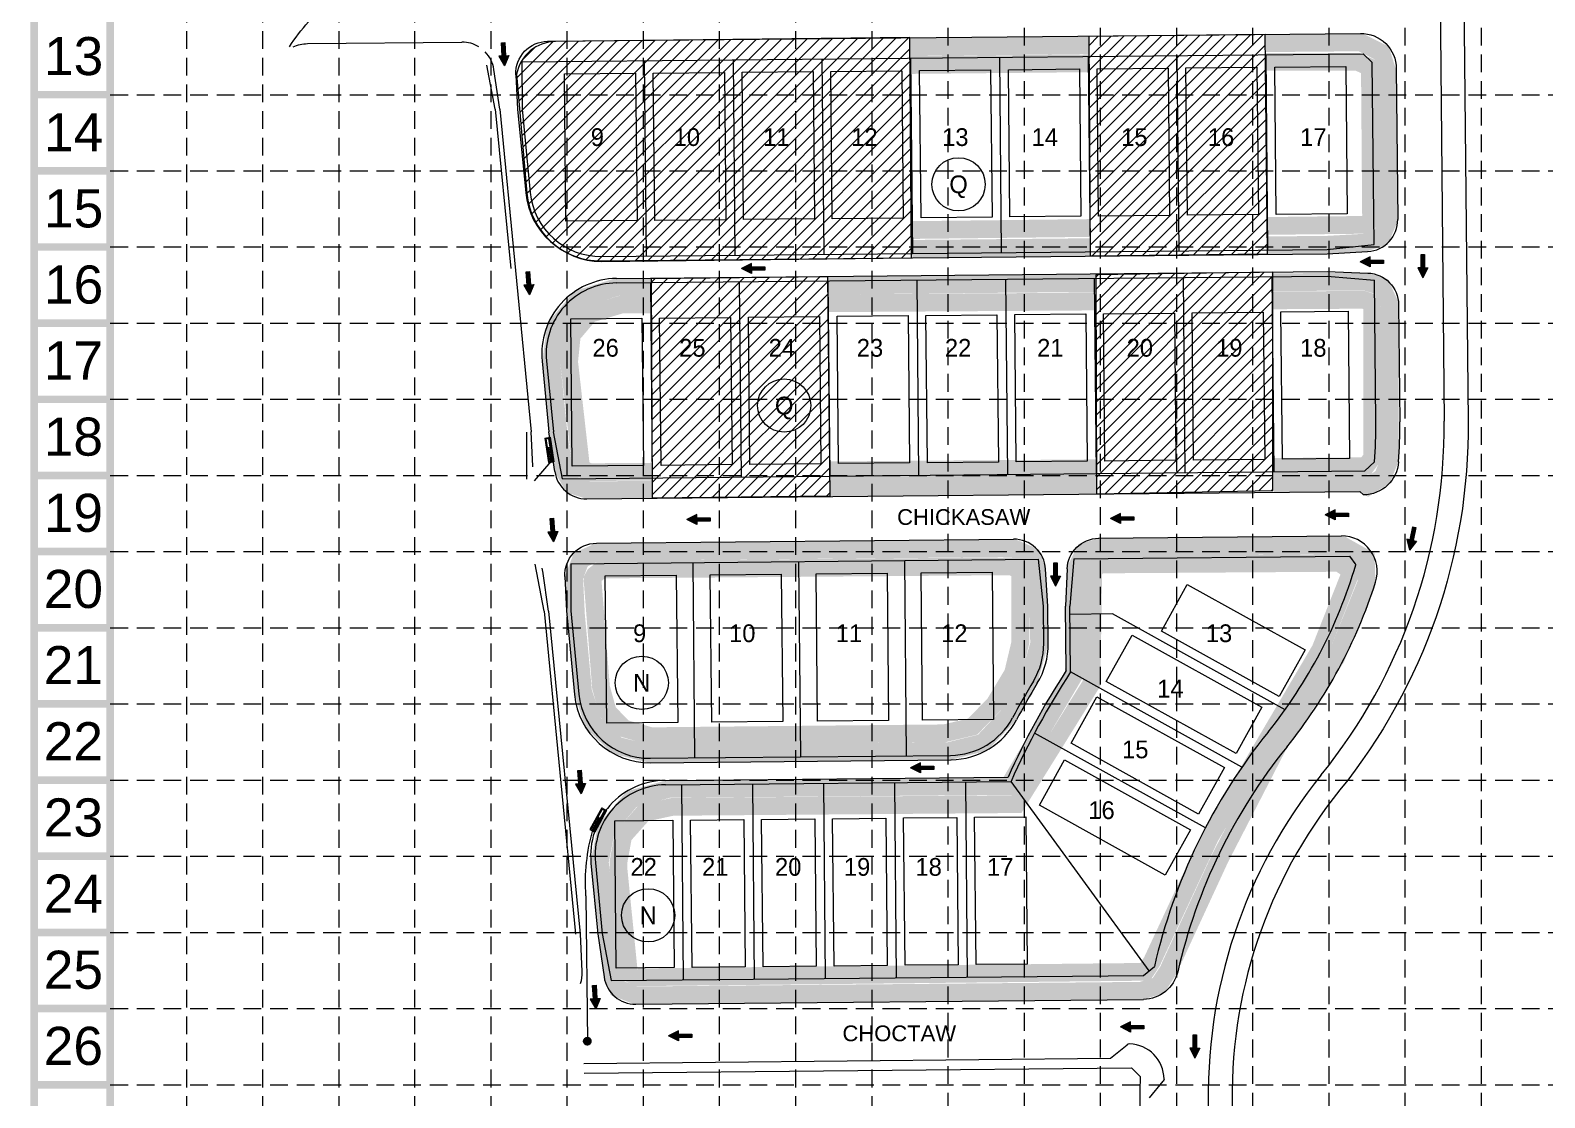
# Model space of a CAD drawing. Header units: feet. Extents: x 357436 to 359157, y 1039453 to 1042203.
# Drawn here: x 357436 to 358289, y 1041035 to 1041637 of the extents above; entities that cross this region are included whole.
import ezdxf
from ezdxf.enums import TextEntityAlignment as Align

# ---------------------------------------------------------------- set-up
doc = ezdxf.new("R2010")
doc.units = ezdxf.units.FT
doc.header["$LTSCALE"] = 50
doc.header["$MEASUREMENT"] = 0
doc.linetypes.add('HIDDEN', pattern=[0.375, 0.25, -0.125])
doc.layers.get('0').update_dxf_attribs({"color": 1})
for name, color, linetype, lineweight in [('11', 1, 'Continuous', 0), ('12', 1, 'Continuous', 0), ('13', 1, 'Continuous', 0), ('3', 1, 'Continuous', 0), ('4', 1, 'Continuous', 0), ('45', 1, 'Continuous', 0), ('SODDED LOT', 2, 'Continuous', 0)]:
    doc.layers.add(name, color=color, linetype=linetype, lineweight=lineweight)
for name, color, linetype in [('arrows', 250, 'Continuous'), ('BASE', 7, 'Continuous'), ('ECB', 84, 'Continuous'), ('grid', 254, 'HIDDEN')]:
    doc.layers.add(name, color=color, linetype=linetype)
doc.styles.add("L200'", font='ARIAL.TTF', dxfattribs={"height": 0.001969})
doc.styles.get("Standard").update_dxf_attribs({"font": 'ARIAL.TTF'})
doc.styles.add('Style-ENGINEERING', font='ENGINEERING.shx')

msp = doc.modelspace()

# ---------------------------------------------------------------- hatches: boundary and pattern name
at = {"layer": '45', "linetype": 'Continuous', "lineweight": 0}
h = msp.add_hatch(color=250, dxfattribs=at)
edge = h.paths.add_edge_path()
edge.add_arc((357750.03, 1041067.18), 2.5, -45, 315)
at = {"layer": 'SODDED LOT', "linetype": 'Continuous', "lineweight": 0}
h = msp.add_hatch(dxfattribs=at)
h.set_pattern_fill('ANSI31', color=2, scale=40, style=0)
edge = h.paths.add_edge_path()
edge.add_line((357931.63, 1041632.63), (357732.15, 1041630.37))
edge.add_arc((357732.4, 1041607.71), 22.66, 90.64716, 169.14186)
edge.add_line((357710.15, 1041611.98), (357715.86, 1041545.02))
edge.add_arc((357758.44, 1041549.17), 42.79, 185.56859, 269.37448)
edge.add_line((357757.98, 1041506.39), (357932.7, 1041508.55))
edge.add_line((357932.7, 1041508.55), (357931.63, 1041632.63))
h = msp.add_hatch(dxfattribs=at)
h.set_pattern_fill('ANSI31', color=2, scale=40, style=0)
h.paths.add_polyline_path([(358131.79, 1041634.3), (358032.45, 1041633.27), (358033.34, 1041509.65), (358133.15, 1041510.78)])
h = msp.add_hatch(dxfattribs=at)
h.set_pattern_fill('ANSI31', color=2, scale=40, style=0)
h.paths.add_polyline_path([(358136.21, 1041495.48), (358136.21, 1041500.35), (358036.51, 1041498.85), (358036.88, 1041375.54), (358136.21, 1041377.41)])
h = msp.add_hatch(dxfattribs=at)
h.set_pattern_fill('ANSI31', color=2, scale=40, style=0)
h.paths.add_polyline_path([(357885.36, 1041497.97), (357886.65, 1041374.16), (357786.72, 1041373.12), (357786.1, 1041496.86)])

# ---------------------------------------------------------------- linework, layer by layer
at = {"lineweight": 0}
for p, q in [((357701.59, 1041629.7), (357703.47, 1041629.83)), ((358191.03, 1041509.03), (358185.38, 1041506.21)), ((358219.63, 1041510.45), (358221.52, 1041510.45)), ((357715.6, 1041500.67), (357717.47, 1041500.8)), ((357716.13, 1041493.16), (357715.6, 1041500.67)), ((357842.53, 1041503.42), (357842.53, 1041505.31)), ((357842.53, 1041503.42), (357850.06, 1041503.42)), ((357716.13, 1041493.16), (357714.25, 1041493.03)), ((357714.25, 1041493.03), (357717.46, 1041487.6)), ((357819.19, 1041362.03), (357819.19, 1041360.15)), ((358214.94, 1041356.97), (358216.78, 1041356.59)), ((358213.42, 1041349.6), (358211.58, 1041349.98)), ((358211.58, 1041349.98), (358213.2, 1041343.88)), ((358012.85, 1041329.16), (358012.86, 1041336.69)), ((358012.86, 1041336.69), (358014.74, 1041336.69)), ((358012.85, 1041329.16), (358010.97, 1041329.16)), ((357744.66, 1041219.69), (357746.54, 1041219.82)), ((357945.23, 1041222.12), (357945.23, 1041220.24)), ((357753.03, 1041098.53), (357754.91, 1041098.66))]:
    msp.add_line(p, q, dxfattribs=at)
at = {"color": 252, "lineweight": 0}
for p, q in [((357702.12, 1041622.19), (357701.59, 1041629.7)), ((357703.47, 1041629.83), (357704, 1041622.32)), ((357702.12, 1041622.19), (357700.24, 1041622.06)), ((357700.24, 1041622.06), (357703.45, 1041616.63)), ((357705.87, 1041622.45), (357703.45, 1041616.63)), ((357704, 1041622.32), (357705.87, 1041622.45))]:
    msp.add_line(p, q, dxfattribs=at)
for points in [[(357703.47, 1041629.83), (357701.59, 1041629.7), (357704, 1041622.32), (357702.12, 1041622.19)], [(357700.24, 1041622.06), (357705.87, 1041622.45), (357703.45, 1041616.63), (357705.87, 1041622.45)]]:
    msp.add_solid(points, dxfattribs=at)
at = {"layer": '11', "color": 250, "linetype": 'Continuous', "lineweight": 0}
for centre in [(357959.12, 1041549.91), (357860.9, 1041425.27), (357780.7, 1041269.07), (357784.27, 1041138.08)]:
    msp.add_circle(centre, 15, dxfattribs=at)
at = {"layer": '12', "color": 250, "linetype": 'Continuous', "lineweight": 0}
for p, q in [((357713.17, 1041618.85), (358187.11, 1041623.46)), ((357713.17, 1041618.85), (357713.24, 1041592.35)), ((357782.13, 1041619.52), (357783.2, 1041509.52)), ((357832.13, 1041620.01), (357833.2, 1041510.01)), ((357882.13, 1041620.49), (357883.2, 1041510.5)), ((357932.12, 1041620.98), (357933.19, 1041510.98)), ((357982.12, 1041621.46), (357983.19, 1041511.47)), ((358032.12, 1041621.95), (358033.19, 1041511.96)), ((358082.12, 1041622.44), (358083.19, 1041512.44)), ((358132.11, 1041622.92), (358133.18, 1041512.93)), ((358187.11, 1041623.46), (358192.16, 1041618.51)), ((358193.16, 1041516.01), (358192.16, 1041618.51)), ((357698.18, 1041592.2), (357693.4, 1041617.1)), ((357698.18, 1041592.2), (357706.92, 1041502.44)), ((357713.24, 1041592.35), (357717.81, 1041545.4)), ((358166.68, 1041513.25), (358193.16, 1041516.01)), ((357758.01, 1041509.28), (358166.68, 1041513.25)), ((357706.58, 1041505.85), (357706.52, 1041505.85)), ((357766.47, 1041494.36), (358166.83, 1041498.25)), ((357785.56, 1041494.55), (357786.63, 1041384.55)), ((357835.56, 1041495.03), (357836.63, 1041385.04)), ((357885.56, 1041495.52), (357886.63, 1041385.52)), ((357935.56, 1041496.01), (357936.63, 1041386.01)), ((357985.55, 1041496.49), (357986.62, 1041386.5)), ((358035.55, 1041496.98), (358036.62, 1041386.98)), ((358085.55, 1041497.46), (358086.62, 1041387.47)), ((358135.55, 1041497.95), (358136.62, 1041387.96)), ((358166.83, 1041498.25), (358193.35, 1041496.01)), ((358194.13, 1041416.06), (358193.35, 1041496.01)), ((357727.04, 1041450.49), (357730.93, 1041410.51)), ((357715.94, 1041383.87), (357715.88, 1041410.36)), ((357736.02, 1041384.06), (357730.93, 1041410.51)), ((357736.02, 1041384.06), (358188.02, 1041388.46)), ((358188.02, 1041388.46), (358193.43, 1041393.49)), ((357740.68, 1041336.1), (358004.13, 1041338.67)), ((357809.4, 1041336.77), (357810.47, 1041226.78)), ((357869, 1041337.35), (357870.07, 1041227.36)), ((357928.59, 1041337.93), (357929.66, 1041227.94)), ((358006.89, 1041312.19), (358004.13, 1041338.67)), ((358024.13, 1041338.86), (358021.89, 1041312.33)), ((358024.13, 1041338.86), (358179.27, 1041340.37)), ((358179.27, 1041340.37), (358182.9, 1041335.61)), ((357725.69, 1041309.45), (357720.61, 1041335.91)), ((357740.68, 1041336.1), (357740.75, 1041309.6)), ((358007.09, 1041291.17), (358006.89, 1041312.19)), ((358022.25, 1041275.19), (358021.89, 1041312.33)), ((357725.69, 1041309.45), (357743.39, 1041127.62)), ((357740.75, 1041309.6), (357745.32, 1041262.66)), ((358045.81, 1041307.86), (358021.93, 1041307.62)), ((358143.01, 1041253.91), (358045.81, 1041307.86)), ((358118.76, 1041221.62), (358022.25, 1041275.19)), ((358098.13, 1041187.33), (358001.92, 1041240.72)), ((357785.52, 1041226.53), (357954.62, 1041228.18)), ((357793.98, 1041211.61), (357988.7, 1041213.51)), ((357803, 1041211.7), (357804.07, 1041101.71)), ((357843, 1041212.09), (357844.06, 1041102.1)), ((357882.99, 1041212.48), (357884.06, 1041102.49)), ((357922.99, 1041212.87), (357924.06, 1041102.88)), ((357962.99, 1041213.26), (357964.06, 1041103.26)), ((358066.5, 1041106.8), (357988.7, 1041213.51)), ((357754.55, 1041167.74), (357758.45, 1041127.77)), ((357743.39, 1041127.62), (357743.39, 1041127.53)), ((357758.45, 1041127.77), (357763.53, 1041101.31)), ((358063.33, 1041104.23), (358069.41, 1041109.16)), ((357763.53, 1041101.31), (358063.33, 1041104.23)), ((357748.17, 1041049.16), (358056.62, 1041052.16)), ((358056.62, 1041052.16), (358061.43, 1041047.21))]:
    msp.add_line(p, q, dxfattribs=at)
for centre, radius, start, end in [((357757.62, 1041549.28), 40, 185.55729, 270.55729), ((357766.86, 1041454.36), 40, 90.55729, 185.55729), ((357920.14, 1041413.3), 274, 355.8543, 0.57809), ((357920.14, 1041413.3), 274, 321.12553, 343.52914), ((357967.09, 1041290.78), 40, 328.84066, 0.55728), ((358387.26, 1041036.73), 436, 146.84341, 156.07976), ((358387.26, 1041036.73), 451, 148.84066, 151.87579), ((357785.13, 1041266.53), 40, 185.55729, 270.55729), ((357954.23, 1041268.18), 40, 270.55729, 331.87579), ((358387.26, 1041036.73), 326, 141.12553, 167.16207), ((357794.37, 1041171.62), 40, 90.55729, 185.55729), ((358387.26, 1041036.73), 326, 178.15635, 181.99384)]:
    msp.add_arc(centre, radius, start, end, dxfattribs=at)
at = {"layer": '13', "color": 250, "linetype": 'Continuous', "lineweight": 0}
for p, q in [((358229.04, 1041785.3), (358232.63, 1041416.44)), ((357592.35, 1041629.17), (357679.4, 1041630.02)), ((357727.63, 1041630.49), (358185.5, 1041634.94)), ((357700.69, 1041592.23), (357697.38, 1041614.65)), ((357709.82, 1041611.65), (357710.73, 1041592.32)), ((358205.69, 1041615.14), (358206.52, 1041530.16)), ((357700.69, 1041592.23), (357718.38, 1041410.39)), ((357710.73, 1041592.32), (357715.32, 1041545.16)), ((357758.03, 1041506.78), (358166.71, 1041510.75)), ((358166.71, 1041510.75), (358189.51, 1041512.01)), ((357766.44, 1041496.86), (358166.8, 1041500.75)), ((358166.8, 1041500.75), (358189.63, 1041499.94)), ((358206.99, 1041482.13), (358207.63, 1041416.19)), ((357724.55, 1041450.25), (357728.42, 1041410.49)), ((357719.29, 1041391.07), (357718.38, 1041410.39)), ((357731.73, 1041388.06), (357728.42, 1041410.49)), ((357749.71, 1041372.69), (358185.19, 1041376.93)), ((358185.19, 1041376.93), (358187.21, 1041374.95)), ((357755.14, 1041347.74), (357990, 1041350.03)), ((358038.04, 1041350.5), (358174.74, 1041351.83)), ((357728.2, 1041309.48), (357724.89, 1041331.91)), ((357737.33, 1041328.9), (357738.24, 1041309.58)), ((358009.39, 1041312.21), (358008.14, 1041333.1)), ((358020.23, 1041333.22), (358019.39, 1041312.31)), ((358009.59, 1041291.19), (358009.39, 1041312.21)), ((358019.74, 1041275.92), (358019.39, 1041312.31)), ((357728.2, 1041309.48), (357745.9, 1041127.64)), ((357738.24, 1041309.58), (357742.83, 1041262.41)), ((357785.55, 1041224.03), (357954.87, 1041225.68)), ((357793.95, 1041214.11), (357987.08, 1041215.99)), ((357752.07, 1041167.5), (357755.94, 1041127.74)), ((357745.9, 1041127.64), (357746.99, 1041106.41)), ((357755.94, 1041127.74), (357759.42, 1041103.4)), ((357777.41, 1041087.95), (358063.29, 1041090.73)), ((358044.76, 1041057.55), (358054.12, 1041065.19)), ((357747.99, 1041054.66), (358044.76, 1041057.55)), ((358066.76, 1041035.32), (358074.42, 1041044.56))]:
    msp.add_line(p, q, dxfattribs=at)
at = {"layer": '13', "color": 250, "linetype": 'Continuous', "lineweight": 0, "extrusion": (0, 0, -1)}
for centre, radius, start, end in [((-357592.54, 1041609.18), 20, 65.82798, 89.44272), ((-357727.8, 1041612.49), 18, 357.30672, 89.44272), ((-358185.7, 1041614.95), 20, 89.44272, 179.44297), ((-358188.99, 1041481.95), 18, 92.0454, 179.44297), ((-358187.01, 1041394.95), 20, 183.93316, 269.44272), ((-357755.31, 1041329.75), 18, 357.30564, 89.44272), ((-358038.22, 1041332.5), 18, 2.30633, 89.44272), ((-357729.02, 1041105.48), 18, 177.04493, 199.72332), ((-358063.1, 1041110.73), 20, 192.85953, 269.44278), ((-358072.88, 1041045.84), 2, 179.38894, 219.64751)]:
    msp.add_arc(centre, radius, start, end, dxfattribs=at)
at = {"layer": '13', "color": 250, "linetype": 'Continuous', "lineweight": 0}
for centre, radius, start, end in [((357679.58, 1041612.02), 18, 58.81971, 90.55728), ((357679.58, 1041612.02), 18, 8.39597, 44.01739), ((357757.62, 1041549.28), 42.5, 185.55703, 270.55706), ((358188.52, 1041529.98), 18, 273.15953, 0.55703), ((357766.85, 1041454.36), 42.5, 90.55706, 185.55703), ((357920.14, 1041413.3), 312.5, 321.12553, 0.57717), ((357920.14, 1041413.3), 287.5, 356.06684, 0.57717), ((357701.31, 1041390.22), 18, 1.8688, 2.69264), ((357749.54, 1041390.69), 18, 188.39659, 270.55728), ((357990.17, 1041332.03), 18, 3.41762, 90.55728), ((358174.94, 1041331.83), 20, 342.26849, 90.55728), ((357707.09, 1041329.28), 18, 8.39681, 14.34475), ((357920.14, 1041413.3), 287.5, 321.12553, 342.26849), ((357967.09, 1041290.78), 42.5, 328.84066, 0.55566), ((358387.26, 1041036.73), 438.5, 146.94246, 155.86924), ((358387.26, 1041036.73), 448.5, 148.84066, 151.87579), ((357785.13, 1041266.53), 42.5, 185.558, 270.55805), ((357954.23, 1041268.18), 42.5, 270.83449, 331.87579), ((358387.26, 1041036.73), 312.5, 141.12553, 167.14047), ((358387.26, 1041036.73), 287.5, 141.12553, 181.99398), ((357794.37, 1041171.62), 42.5, 90.55805, 185.558), ((357777.24, 1041105.95), 18, 188.14041, 270.55722), ((358055.39, 1041063.64), 2, 88.37547, 129.21703), ((358054.88, 1041045.64), 20, 0.61106, 88.37547)]:
    msp.add_arc(centre, radius, start, end, dxfattribs=at)
at = {"layer": '3', "color": 250, "linetype": 'Continuous', "lineweight": 0}
for p, q in [((357737.2, 1041612.08), (357777.2, 1041612.47)), ((357738.01, 1041529.09), (357737.2, 1041612.08)), ((357777.2, 1041612.47), (357778.01, 1041529.48)), ((357787.2, 1041612.57), (357827.2, 1041612.96)), ((357788.01, 1041529.57), (357787.2, 1041612.57)), ((357827.2, 1041612.96), (357828, 1041529.96)), ((357837.2, 1041613.05), (357877.2, 1041613.44)), ((357838, 1041530.06), (357837.2, 1041613.05)), ((357877.2, 1041613.44), (357878, 1041530.45)), ((357887.2, 1041613.54), (357927.19, 1041613.93)), ((357888, 1041530.54), (357887.2, 1041613.54)), ((357927.19, 1041613.93), (357928, 1041530.93)), ((357937.19, 1041614.03), (357977.19, 1041614.41)), ((357938, 1041531.03), (357937.19, 1041614.03)), ((357977.19, 1041614.41), (357978, 1041531.42)), ((357987.19, 1041614.51), (358027.19, 1041614.9)), ((357988, 1041531.52), (357987.19, 1041614.51)), ((358027.19, 1041614.9), (358028, 1041531.91)), ((358037.19, 1041615), (358077.19, 1041615.39)), ((358038, 1041532), (358037.19, 1041615)), ((358077.19, 1041615.39), (358077.99, 1041532.39)), ((358087.19, 1041615.48), (358127.18, 1041615.87)), ((358087.99, 1041532.49), (358087.19, 1041615.48)), ((358127.18, 1041615.87), (358127.99, 1041532.88)), ((358137.18, 1041615.97), (358177.18, 1041616.36)), ((358137.99, 1041532.97), (358137.18, 1041615.97)), ((358177.18, 1041616.36), (358177.99, 1041533.36)), ((358127.99, 1041532.88), (358087.99, 1041532.49)), ((358177.99, 1041533.36), (358137.99, 1041532.97)), ((357778.01, 1041529.48), (357738.01, 1041529.09)), ((357828, 1041529.96), (357788.01, 1041529.57)), ((357878, 1041530.45), (357838, 1041530.06)), ((357928, 1041530.93), (357888, 1041530.54)), ((357978, 1041531.42), (357938, 1041531.03)), ((358028, 1041531.91), (357988, 1041531.52)), ((358077.99, 1041532.39), (358038, 1041532)), ((357740.76, 1041474.11), (357780.76, 1041474.5)), ((357741.57, 1041391.11), (357740.76, 1041474.11)), ((357780.76, 1041474.5), (357781.57, 1041391.5)), ((357790.76, 1041474.6), (357830.76, 1041474.98)), ((357791.57, 1041391.6), (357790.76, 1041474.6)), ((357830.76, 1041474.98), (357831.56, 1041391.99)), ((357840.76, 1041475.08), (357880.75, 1041475.47)), ((357841.56, 1041392.09), (357840.76, 1041475.08)), ((357880.75, 1041475.47), (357881.56, 1041392.47)), ((357890.75, 1041475.57), (357930.75, 1041475.96)), ((357891.56, 1041392.57), (357890.75, 1041475.57)), ((357930.75, 1041475.96), (357931.56, 1041392.96)), ((357940.75, 1041476.05), (357980.75, 1041476.44)), ((357941.56, 1041393.06), (357940.75, 1041476.05)), ((357980.75, 1041476.44), (357981.56, 1041393.45)), ((357990.75, 1041476.54), (358030.75, 1041476.93)), ((357991.56, 1041393.54), (357990.75, 1041476.54)), ((358030.75, 1041476.93), (358031.55, 1041393.93)), ((358040.75, 1041477.03), (358080.74, 1041477.42)), ((358041.55, 1041394.03), (358040.75, 1041477.03)), ((358080.74, 1041477.42), (358081.55, 1041394.42)), ((358090.74, 1041477.51), (358130.74, 1041477.9)), ((358091.55, 1041394.52), (358090.74, 1041477.51)), ((358130.74, 1041477.9), (358131.55, 1041394.91)), ((358140.74, 1041478), (358178.52, 1041478.37)), ((358141.55, 1041395), (358140.74, 1041478)), ((358178.52, 1041478.37), (358179.33, 1041395.37)), ((357781.57, 1041391.5), (357741.57, 1041391.11)), ((357831.56, 1041391.99), (357791.57, 1041391.6)), ((357881.56, 1041392.47), (357841.56, 1041392.09)), ((357931.56, 1041392.96), (357891.56, 1041392.57)), ((357981.56, 1041393.45), (357941.56, 1041393.06)), ((358031.55, 1041393.93), (357991.56, 1041393.54)), ((358081.55, 1041394.42), (358041.55, 1041394.03)), ((358131.55, 1041394.91), (358091.55, 1041394.52)), ((358179.33, 1041395.37), (358141.55, 1041395)), ((357760.14, 1041329.29), (357800.13, 1041329.68)), ((357760.94, 1041246.3), (357760.14, 1041329.29)), ((357800.13, 1041329.68), (357800.94, 1041246.68)), ((357819.27, 1041329.87), (357859.27, 1041330.25)), ((357820.08, 1041246.87), (357819.27, 1041329.87)), ((357859.27, 1041330.25), (357860.08, 1041247.26)), ((357878.87, 1041330.45), (357918.87, 1041330.83)), ((357879.67, 1041247.45), (357878.87, 1041330.45)), ((357918.87, 1041330.83), (357919.67, 1041247.84)), ((357938, 1041331.02), (357978, 1041331.41)), ((357938.81, 1041248.02), (357938, 1041331.02)), ((357978, 1041331.41), (357978.81, 1041248.41)), ((358073.43, 1041298.25), (358087.98, 1041324.48)), ((358087.98, 1041324.48), (358154.31, 1041287.67)), ((358042.3, 1041269.78), (358056.86, 1041296.01)), ((358056.86, 1041296.01), (358130.04, 1041255.39)), ((358139.75, 1041261.44), (358073.43, 1041298.25)), ((358154.31, 1041287.67), (358139.75, 1041261.44)), ((358115.49, 1041229.16), (358042.3, 1041269.78)), ((358022.49, 1041235.02), (358037.05, 1041261.25)), ((358037.05, 1041261.25), (358108.91, 1041221.37)), ((358130.04, 1041255.39), (358115.49, 1041229.16)), ((357800.94, 1041246.68), (357760.94, 1041246.3)), ((357860.08, 1041247.26), (357820.08, 1041246.87)), ((357919.67, 1041247.84), (357879.67, 1041247.45)), ((357978.81, 1041248.41), (357938.81, 1041248.02)), ((358094.35, 1041195.14), (358022.49, 1041235.02)), ((358004.68, 1041200.09), (358018.84, 1041225.61)), ((358018.84, 1041225.61), (358089.73, 1041186.27)), ((358108.91, 1041221.37), (358094.35, 1041195.14)), ((358075.56, 1041160.75), (358004.68, 1041200.09)), ((357765.45, 1041191.33), (357798.19, 1041191.65)), ((357798.19, 1041191.65), (357799, 1041108.66)), ((357808.19, 1041191.75), (357838.19, 1041192.04)), ((357809, 1041108.76), (357808.19, 1041191.75)), ((357838.19, 1041192.04), (357839, 1041109.05)), ((357848.19, 1041192.14), (357878.19, 1041192.43)), ((357849, 1041109.15), (357848.19, 1041192.14)), ((357878.19, 1041192.43), (357879, 1041109.44)), ((357888.19, 1041192.53), (357918.19, 1041192.82)), ((357889, 1041109.53), (357888.19, 1041192.53)), ((357918.19, 1041192.82), (357918.99, 1041109.83)), ((357928.19, 1041192.92), (357958.19, 1041193.21)), ((357928.99, 1041109.92), (357928.19, 1041192.92)), ((357958.19, 1041193.21), (357958.99, 1041110.22)), ((357968.19, 1041193.31), (357997.04, 1041193.59)), ((357968.99, 1041110.31), (357968.19, 1041193.31)), ((357997.04, 1041193.59), (357997.85, 1041110.59)), ((357766.26, 1041108.34), (357765.45, 1041191.33)), ((358089.73, 1041186.27), (358075.56, 1041160.75)), ((357799, 1041108.66), (357766.26, 1041108.34)), ((357839, 1041109.05), (357809, 1041108.76)), ((357879, 1041109.44), (357849, 1041109.15)), ((357918.99, 1041109.83), (357889, 1041109.53)), ((357958.99, 1041110.22), (357928.99, 1041109.92)), ((357997.85, 1041110.59), (357968.99, 1041110.31))]:
    msp.add_line(p, q, dxfattribs=at)
at = {"layer": '4', "color": 250, "linetype": 'Continuous', "lineweight": 0}
msp.add_line((358242.48, 1041786.94), (358246.13, 1041416.47), dxfattribs=at)
at = {"layer": '4', "color": 250, "linetype": 'Continuous', "lineweight": 0, "extrusion": (0, 0, -1)}
msp.add_arc((-357920.14, 1041413.3), 326, 179.44271, 218.87447, dxfattribs=at)
at = {"layer": '4', "color": 250, "linetype": 'Continuous', "lineweight": 0}
msp.add_arc((358387.26, 1041036.73), 274, 141.12553, 181.99384, dxfattribs=at)
at = {"layer": '45', "color": 250, "linetype": 'Continuous', "lineweight": 0}
for p, q in [((357726.08, 1041406.95), (357729.04, 1041407.39)), ((357726.08, 1041406.95), (357728.1, 1041393.23)), ((357726.64, 1041406.53), (357728.62, 1041406.82)), ((357726.64, 1041406.53), (357727.37, 1041401.58)), ((357728.13, 1041406.75), (357728.86, 1041401.8)), ((357728.62, 1041406.82), (357729.35, 1041401.88)), ((357729.04, 1041407.39), (357731.07, 1041393.66)), ((357727.37, 1041401.58), (357729.35, 1041401.88)), ((357727.37, 1041401.58), (357728.52, 1041393.79)), ((357727.56, 1041400.3), (357729.05, 1041400.52)), ((357727.75, 1041399.02), (357729.24, 1041399.24)), ((357727.94, 1041397.73), (357729.43, 1041397.95)), ((357728.12, 1041401.69), (357729.27, 1041393.9)), ((357728.13, 1041396.45), (357729.62, 1041396.67)), ((357728.86, 1041401.8), (357730.01, 1041394.01)), ((357729.35, 1041401.88), (357730.5, 1041394.08)), ((357729.39, 1041393.8), (357720.03, 1041382.85)), ((357728.1, 1041393.23), (357731.07, 1041393.66)), ((357728.32, 1041395.17), (357729.8, 1041395.39)), ((357728.52, 1041393.79), (357730.5, 1041394.08)), ((357758.13, 1041198.55), (357751.52, 1041186.35)), ((357755.95, 1041193.47), (357752.2, 1041186.55)), ((357756.61, 1041193.12), (357752.86, 1041186.19)), ((357757.27, 1041192.76), (357753.52, 1041185.83)), ((357757.71, 1041192.52), (357753.96, 1041185.6)), ((357760.77, 1041197.12), (357754.16, 1041184.92)), ((357755.33, 1041192.33), (357756.65, 1041191.62)), ((357758.33, 1041197.87), (357755.95, 1041193.47)), ((357755.95, 1041193.47), (357757.71, 1041192.52)), ((357759.65, 1041197.15), (357757.27, 1041192.76)), ((357760.09, 1041196.92), (357757.71, 1041192.52)), ((357758.13, 1041198.55), (357760.77, 1041197.12)), ((357758.33, 1041197.87), (357760.09, 1041196.92)), ((357751.52, 1041186.35), (357754.16, 1041184.92)), ((357752.2, 1041186.55), (357753.96, 1041185.6)), ((357752.86, 1041187.77), (357754.18, 1041187.06)), ((357753.48, 1041188.91), (357754.8, 1041188.2)), ((357754.1, 1041190.05), (357755.42, 1041189.34)), ((357754.71, 1041191.19), (357756.03, 1041190.48)), ((357749.23, 1041149.15), (357750.03, 1041067.18)), ((357747.57, 1041067.16), (357750.03, 1041067.18))]:
    msp.add_line(p, q, dxfattribs=at)
at = {"layer": '45', "color": 250, "linetype": 'Continuous', "lineweight": 0, "extrusion": (0, 0, -1)}
for centre, radius, start, end in [((-357706.89, 1041543.98), 150, 33.7989, 47.34773), ((-357858.99, 1041156.38), 110, 356.23292, 15.66217)]:
    msp.add_arc(centre, radius, start, end, dxfattribs=at)
at = {"layer": 'arrows', "color": 252, "lineweight": 0}
for p, q in [((358191.03, 1041507.14), (358191.03, 1041509.03)), ((358191.03, 1041507.14), (358198.56, 1041507.14)), ((358198.56, 1041507.14), (358198.55, 1041505.26)), ((358219.63, 1041502.93), (358219.63, 1041510.45)), ((358221.52, 1041510.45), (358221.51, 1041502.92)), ((357717.47, 1041500.8), (357718, 1041493.29)), ((357842.53, 1041505.31), (357836.89, 1041502.49)), ((357842.53, 1041499.66), (357836.89, 1041502.49)), ((357850.06, 1041501.53), (357842.53, 1041501.54)), ((357842.53, 1041501.54), (357842.53, 1041499.66)), ((357850.06, 1041503.42), (357850.06, 1041501.53)), ((358191.03, 1041503.38), (358185.38, 1041506.21)), ((358198.55, 1041505.26), (358191.03, 1041505.26)), ((358191.03, 1041505.26), (358191.03, 1041503.38)), ((358219.63, 1041502.93), (358217.74, 1041502.93)), ((358217.74, 1041502.93), (358220.56, 1041497.28)), ((358223.39, 1041502.92), (358220.56, 1041497.28)), ((358221.51, 1041502.92), (358223.39, 1041502.92)), ((357719.88, 1041493.43), (357717.46, 1041487.6)), ((357718, 1041493.29), (357719.88, 1041493.43)), ((357811.66, 1041363.92), (357806.02, 1041361.1)), ((357811.66, 1041362.04), (357811.66, 1041363.92)), ((358050.31, 1041364.47), (358044.66, 1041361.65)), ((358050.3, 1041362.59), (358050.31, 1041364.47)), ((358050.3, 1041362.59), (358057.83, 1041362.58)), ((358057.83, 1041362.58), (358057.83, 1041360.7)), ((358171.33, 1041366.45), (358165.68, 1041363.63)), ((358171.32, 1041360.81), (358165.68, 1041363.63)), ((358178.85, 1041362.68), (358171.32, 1041362.69)), ((358171.32, 1041362.69), (358171.32, 1041360.81)), ((358171.33, 1041364.57), (358171.33, 1041366.45)), ((358171.33, 1041364.57), (358178.85, 1041364.56)), ((358178.85, 1041364.56), (358178.85, 1041362.68)), ((357729.58, 1041354.14), (357727.71, 1041354)), ((357727.71, 1041354), (357730.92, 1041348.57)), ((357729.06, 1041361.64), (357730.93, 1041361.78)), ((357729.58, 1041354.14), (357729.06, 1041361.64)), ((357733.34, 1041354.4), (357730.92, 1041348.57)), ((357730.93, 1041361.78), (357731.46, 1041354.27)), ((357731.46, 1041354.27), (357733.34, 1041354.4)), ((357811.66, 1041358.28), (357806.02, 1041361.1)), ((357811.66, 1041362.04), (357819.19, 1041362.03)), ((357819.19, 1041360.15), (357811.66, 1041360.16)), ((357811.66, 1041360.16), (357811.66, 1041358.28)), ((358050.3, 1041358.83), (358044.66, 1041361.65)), ((358057.83, 1041360.7), (358050.3, 1041360.71)), ((358050.3, 1041360.71), (358050.3, 1041358.83)), ((358213.42, 1041349.6), (358214.94, 1041356.97)), ((358216.78, 1041356.59), (358215.26, 1041349.22)), ((358217.11, 1041348.84), (358213.2, 1041343.88)), ((358215.26, 1041349.22), (358217.11, 1041348.84)), ((358014.74, 1041336.69), (358014.73, 1041329.16)), ((358010.97, 1041329.16), (358013.79, 1041323.52)), ((358016.62, 1041329.16), (358013.79, 1041323.52)), ((358014.73, 1041329.16), (358016.62, 1041329.16)), ((357745.19, 1041212.18), (357744.66, 1041219.69)), ((357746.54, 1041219.82), (357747.06, 1041212.31)), ((357937.7, 1041224.01), (357932.06, 1041221.2)), ((357937.7, 1041218.37), (357932.06, 1041221.2)), ((357937.7, 1041222.13), (357937.7, 1041224.01)), ((357937.7, 1041222.13), (357945.23, 1041222.12)), ((357945.23, 1041220.24), (357937.7, 1041220.25)), ((357937.7, 1041220.25), (357937.7, 1041218.37)), ((357745.19, 1041212.18), (357743.31, 1041212.05)), ((357743.31, 1041212.05), (357746.52, 1041206.61)), ((357748.94, 1041212.44), (357746.52, 1041206.61)), ((357747.06, 1041212.31), (357748.94, 1041212.44)), ((357753.56, 1041091.02), (357753.03, 1041098.53)), ((357754.91, 1041098.66), (357755.43, 1041091.15)), ((357753.56, 1041091.02), (357751.68, 1041090.89)), ((357751.68, 1041090.89), (357754.89, 1041085.46)), ((357757.31, 1041091.29), (357754.89, 1041085.46)), ((357755.43, 1041091.15), (357757.31, 1041091.29)), ((357801.41, 1041073.07), (357795.76, 1041070.25)), ((357801.41, 1041071.18), (357801.41, 1041073.07)), ((358055.94, 1041077.99), (358050.29, 1041075.17)), ((358055.93, 1041072.34), (358050.29, 1041075.17)), ((358055.93, 1041076.11), (358055.94, 1041077.99)), ((358055.93, 1041076.11), (358063.46, 1041076.1)), ((358063.46, 1041074.22), (358055.93, 1041074.22)), ((358055.93, 1041074.22), (358055.93, 1041072.34)), ((358063.46, 1041076.1), (358063.46, 1041074.22)), ((357801.4, 1041067.42), (357795.76, 1041070.25)), ((357808.93, 1041069.3), (357801.4, 1041069.3)), ((357801.4, 1041069.3), (357801.4, 1041067.42)), ((357801.41, 1041071.18), (357808.93, 1041071.18)), ((357808.93, 1041071.18), (357808.93, 1041069.3)), ((358091.23, 1041063.21), (358091.24, 1041070.74)), ((358091.24, 1041070.74), (358093.12, 1041070.74)), ((358093.12, 1041070.74), (358093.11, 1041063.21)), ((358091.23, 1041063.21), (358089.35, 1041063.21)), ((358089.35, 1041063.21), (358092.17, 1041057.57)), ((358094.99, 1041063.21), (358092.17, 1041057.57)), ((358093.11, 1041063.21), (358094.99, 1041063.21))]:
    msp.add_line(p, q, dxfattribs=at)
for points in [[(358191.03, 1041509.03), (358191.03, 1041503.38), (358185.38, 1041506.21), (358191.03, 1041503.38)], [(358198.55, 1041505.26), (358198.56, 1041507.14), (358191.03, 1041505.26), (358191.03, 1041507.14)], [(358221.52, 1041510.45), (358219.63, 1041510.45), (358221.51, 1041502.92), (358219.63, 1041502.93)], [(357717.47, 1041500.8), (357715.6, 1041500.67), (357718, 1041493.29), (357716.13, 1041493.16)], [(357842.53, 1041505.31), (357842.53, 1041499.66), (357836.89, 1041502.49), (357842.53, 1041499.66)], [(357850.06, 1041501.53), (357850.06, 1041503.42), (357842.53, 1041501.54), (357842.53, 1041503.42)], [(358217.74, 1041502.93), (358223.39, 1041502.92), (358220.56, 1041497.28), (358223.39, 1041502.92)], [(357714.25, 1041493.03), (357719.88, 1041493.43), (357717.46, 1041487.6), (357719.88, 1041493.43)], [(357811.66, 1041363.92), (357811.66, 1041358.28), (357806.02, 1041361.1), (357811.66, 1041358.28)], [(358050.31, 1041364.47), (358050.3, 1041358.83), (358044.66, 1041361.65), (358050.3, 1041358.83)], [(358057.83, 1041360.7), (358057.83, 1041362.58), (358050.3, 1041360.71), (358050.3, 1041362.59)], [(358171.33, 1041366.45), (358171.32, 1041360.81), (358165.68, 1041363.63), (358171.32, 1041360.81)], [(358178.85, 1041362.68), (358178.85, 1041364.56), (358171.32, 1041362.69), (358171.33, 1041364.57)], [(357727.71, 1041354), (357733.34, 1041354.4), (357730.92, 1041348.57), (357733.34, 1041354.4)], [(357730.93, 1041361.78), (357729.06, 1041361.64), (357731.46, 1041354.27), (357729.58, 1041354.14)], [(357819.19, 1041360.15), (357819.19, 1041362.03), (357811.66, 1041360.16), (357811.66, 1041362.04)], [(358216.78, 1041356.59), (358214.94, 1041356.97), (358215.26, 1041349.22), (358213.42, 1041349.6)], [(358211.58, 1041349.98), (358217.11, 1041348.84), (358213.2, 1041343.88), (358217.11, 1041348.84)], [(358014.74, 1041336.69), (358012.86, 1041336.69), (358014.73, 1041329.16), (358012.85, 1041329.16)], [(358010.97, 1041329.16), (358016.62, 1041329.16), (358013.79, 1041323.52), (358016.62, 1041329.16)], [(357746.54, 1041219.82), (357744.66, 1041219.69), (357747.06, 1041212.31), (357745.19, 1041212.18)], [(357937.7, 1041224.01), (357937.7, 1041218.37), (357932.06, 1041221.2), (357937.7, 1041218.37)], [(357945.23, 1041220.24), (357945.23, 1041222.12), (357937.7, 1041220.25), (357937.7, 1041222.13)], [(357743.31, 1041212.05), (357748.94, 1041212.44), (357746.52, 1041206.61), (357748.94, 1041212.44)], [(357754.91, 1041098.66), (357753.03, 1041098.53), (357755.43, 1041091.15), (357753.56, 1041091.02)], [(357751.68, 1041090.89), (357757.31, 1041091.29), (357754.89, 1041085.46), (357757.31, 1041091.29)], [(357801.41, 1041073.07), (357801.4, 1041067.42), (357795.76, 1041070.25), (357801.4, 1041067.42)], [(358055.94, 1041077.99), (358055.93, 1041072.34), (358050.29, 1041075.17), (358055.93, 1041072.34)], [(358063.46, 1041074.22), (358063.46, 1041076.1), (358055.93, 1041074.22), (358055.93, 1041076.11)], [(357808.93, 1041069.3), (357808.93, 1041071.18), (357801.4, 1041069.3), (357801.41, 1041071.18)], [(358093.12, 1041070.74), (358091.24, 1041070.74), (358093.11, 1041063.21), (358091.23, 1041063.21)], [(358089.35, 1041063.21), (358094.99, 1041063.21), (358092.17, 1041057.57), (358094.99, 1041063.21)]]:
    msp.add_solid(points, dxfattribs=at)
at = {"layer": 'BASE', "lineweight": 0, "const_width": 4.29}
for points in [[(359154.61, 1039455.17), (359154.61, 1042201.09), (357438.41, 1042201.09), (357438.41, 1039455.17)], [(359111.71, 1039498.07), (359111.71, 1042158.19), (357481.31, 1042158.19), (357481.31, 1039498.07)]]:
    msp.add_lwpolyline(points, close=True, dxfattribs=at)
for points in [[(357481.31, 1041600.42), (357438.41, 1041600.42)], [(357481.31, 1041557.52), (357438.41, 1041557.52)], [(357481.31, 1041514.61), (357438.41, 1041514.61)], [(357481.31, 1041471.71), (357438.41, 1041471.71)], [(357481.31, 1041428.8), (357438.41, 1041428.8)], [(357481.31, 1041385.9), (357438.41, 1041385.9)], [(357481.31, 1041342.99), (357438.41, 1041342.99)], [(357481.31, 1041300.09), (357438.41, 1041300.09)], [(357481.31, 1041257.18), (357438.41, 1041257.18)], [(357481.31, 1041214.28), (357438.41, 1041214.28)], [(357481.31, 1041171.37), (357438.41, 1041171.37)], [(357481.31, 1041128.47), (357438.41, 1041128.47)], [(357481.31, 1041085.56), (357438.41, 1041085.56)], [(357481.31, 1041042.65), (357438.41, 1041042.65)]]:
    msp.add_lwpolyline(points, dxfattribs=at)
at = {"layer": 'ECB', "color": 84, "linetype": 'Continuous', "lineweight": 0, "const_width": 10}
for points in [[(357931.85, 1041627.22), (357972.12, 1041627.59), (358032.36, 1041628.31)], [(358131.98, 1041629.42), (358185.58, 1041629.88), (358197.33, 1041624.05), (358200.42, 1041614.14), (358201.54, 1041530.17), (358197.15, 1041520.11), (358188, 1041517.06), (358167.02, 1041515.89), (358133.15, 1041515.54)], [(358033.34, 1041514.52), (358032.82, 1041514.51), (357933.12, 1041513.58)], [(358036.1, 1041494.17), (357995.95, 1041493.93), (357885.46, 1041492.86)], [(358136.62, 1041381.39), (358185.34, 1041381.85), (358189.59, 1041379.63), (358197.99, 1041384.94), (358202.05, 1041395.08), (358202.05, 1041482.17), (358197.36, 1041492.36), (358188.28, 1041495.08), (358135.6, 1041494.76)], [(357785.8, 1041492.11), (357767.09, 1041492.11), (357745.71, 1041485.47), (357732.16, 1041469.32), (357729.72, 1041449.56), (357733.83, 1041409.54), (357736.77, 1041388.94), (357741.71, 1041380.45), (357746.42, 1041379.01), (357751, 1041377.52), (357786.75, 1041377.88)], [(357886.71, 1041378.91), (358010.65, 1041380.18), (358036.62, 1041380.43)], [(357759.47, 1041185.4), (357774.97, 1041203.57), (357795.71, 1041209.28), (357987.32, 1041210.93), (358024.11, 1041273.3), (358025.06, 1041332.99), (358030.23, 1041343.03), (358039.55, 1041345.66), (358174.92, 1041346.74), (358188.51, 1041339.12), (358188.92, 1041325.52), (358171.71, 1041283.01), (358138.85, 1041233.16), (358106.48, 1041170.37), (358078.97, 1041110.84), (358077.35, 1041107.11), (358071.64, 1041098.44), (358061.92, 1041095.57), (357777.35, 1041092.98), (357767.19, 1041096.97), (357764.21, 1041105.23), (357757.04, 1041168.03), (357760.78, 1041187.43)]]:
    msp.add_lwpolyline(points, dxfattribs=at)
at = {"layer": 'ECB', "color": 200, "linetype": 'Continuous', "lineweight": 0, "const_width": 10}
for points in [[(357931.9, 1041617.14), (358032.4, 1041618.09)], [(358132.09, 1041618.92), (358183.88, 1041618.92), (358190.85, 1041615.81), (358190.85, 1041610.7), (358191.48, 1041530.81), (358188.96, 1041527.07), (358185.42, 1041527.07), (358133.09, 1041526.47)], [(358033.12, 1041525.31), (357933, 1041524.16)], [(357786.55, 1041388.02), (357751.58, 1041387.76), (357747.13, 1041389.4), (357746.22, 1041392.95), (357739.76, 1041449.95), (357741.33, 1041465.32), (357742.86, 1041466.85), (357751.37, 1041476.89), (357769.17, 1041482.17), (357785.76, 1041482.27)], [(357885.72, 1041482.92), (358035.8, 1041483.88)], [(358135.56, 1041484.53), (358187.23, 1041484.86), (358191.34, 1041483.45), (358192.11, 1041479.8), (358192.11, 1041395.99), (358188.64, 1041391.22), (358187.29, 1041391.09), (358136.56, 1041390.7)], [(358036.61, 1041389.94), (357886.71, 1041388.79)]]:
    msp.add_lwpolyline(points, dxfattribs=at)
at = {"layer": 'ECB', "color": 84, "linetype": 'Continuous', "lineweight": 0, "const_width": 10}
msp.add_lwpolyline([(357755.94, 1041342.77), (357761.81, 1041342.91), (357915.24, 1041344.23), (357990.09, 1041344.95), (358000.5, 1041340.41), (358003.31, 1041331.61), (358004.53, 1041291.03), (357998.64, 1041270.29), (357987.2, 1041250.71), (357972.72, 1041235.32), (357953.69, 1041230.63), (357843.26, 1041229.6), (357785.49, 1041229.05), (357766.71, 1041233.68), (357753.3, 1041246.55), (357747.65, 1041264.11), (357743.63, 1041307.23), (357742.59, 1041328.63), (357746.33, 1041338.47)], close=True, dxfattribs=at)
at = {"layer": 'ECB', "color": 200, "linetype": 'Continuous', "lineweight": 0, "const_width": 10}
for points in [[(357754.16, 1041329.76), (357758.17, 1041332.91), (357988.67, 1041334.71), (357993.93, 1041332.39), (357993.93, 1041329.35), (357993.93, 1041291.81), (357989.8, 1041274.43), (357979.41, 1041257.11), (357967, 1041244.38), (357951.16, 1041240.63), (357785.79, 1041239), (357770.71, 1041243.38), (357761.55, 1041252.68), (357757.71, 1041266.59), (357752.94, 1041327.43)], [(357767.54, 1041167.99), (357770.2, 1041182.74), (357781.73, 1041195.68), (357797.91, 1041199.19), (357991.74, 1041200.72), (358033.99, 1041268.66), (358035.03, 1041331.8), (358037.83, 1041335.77), (358040.89, 1041335.77), (358173.52, 1041336.65), (358180.36, 1041332.01), (358178.89, 1041328.29), (358162.96, 1041287.95), (358100.74, 1041182.22), (358068.02, 1041111.96), (358064.25, 1041106.22), (358060.88, 1041106.22), (357778.06, 1041103.18), (357773.31, 1041105.66), (357773.31, 1041107), (357767.51, 1041164.74)]]:
    msp.add_lwpolyline(points, close=True, dxfattribs=at)
at = {"layer": 'grid', "color": 253, "lineweight": 0, "ltscale": 0.8}
for p, q in [((358039.08, 1039498.07), (358039.08, 1042158.19)), ((358081.99, 1039498.07), (358081.99, 1042158.19)), ((358124.89, 1039498.07), (358124.89, 1042158.19)), ((358167.8, 1039498.07), (358167.8, 1042158.19)), ((358210.7, 1039498.07), (358210.7, 1042158.19)), ((358253.61, 1039498.07), (358253.61, 1042158.19)), ((357524.36, 1039841.17), (357524.36, 1041943.66)), ((357567.27, 1039841.17), (357567.27, 1041943.66)), ((357610.17, 1039841.17), (357610.17, 1041943.66)), ((357652.93, 1039841.17), (357652.93, 1041943.66)), ((357695.84, 1039841.17), (357695.84, 1041943.66)), ((357738.75, 1039841.17), (357738.75, 1041943.66)), ((357781.65, 1039841.17), (357781.65, 1041943.66)), ((357824.56, 1039841.17), (357824.56, 1041943.66)), ((357867.46, 1039841.17), (357867.46, 1041943.66)), ((357910.37, 1039841.17), (357910.37, 1041943.66)), ((357953.27, 1039498.07), (357953.27, 1041943.66)), ((357996.18, 1039498.07), (357996.18, 1041943.66)), ((357481.31, 1041600.42), (359111.71, 1041600.42)), ((357481.31, 1041557.52), (359111.71, 1041557.52)), ((357481.31, 1041514.61), (359111.71, 1041514.61)), ((357481.31, 1041471.71), (359111.71, 1041471.71)), ((357481.31, 1041428.8), (359111.71, 1041428.8)), ((357481.31, 1041385.9), (359111.71, 1041385.9)), ((357481.31, 1041342.99), (359111.71, 1041342.99)), ((357481.31, 1041300.09), (359111.71, 1041300.09)), ((357481.31, 1041257.18), (359111.71, 1041257.18)), ((357481.31, 1041214.28), (359111.71, 1041214.28)), ((357481.31, 1041171.37), (359111.71, 1041171.37)), ((357481.31, 1041128.47), (359111.71, 1041128.47)), ((357481.31, 1041085.56), (359111.71, 1041085.56)), ((357481.31, 1041042.65), (359111.71, 1041042.65))]:
    msp.add_line(p, q, dxfattribs=at)
at = {"layer": 'SODDED LOT', "color": 2, "linetype": 'Continuous', "lineweight": 0}
msp.add_lwpolyline([(357931.63, 1041632.63), (357732.15, 1041630.37, 0.35655), (357710.15, 1041611.98), (357715.86, 1041545.02, 0.382893), (357757.98, 1041506.39), (357932.7, 1041508.55)], format="xyb", close=True, dxfattribs=at)
for points in [[(358131.79, 1041634.3), (358032.45, 1041633.27), (358033.34, 1041509.65), (358133.15, 1041510.78)], [(358136.21, 1041495.48), (358136.21, 1041500.35), (358036.51, 1041498.85), (358036.88, 1041375.54), (358136.21, 1041377.41)], [(357885.36, 1041497.97), (357886.65, 1041374.16), (357786.72, 1041373.12), (357786.1, 1041496.86)]]:
    msp.add_lwpolyline(points, close=True, dxfattribs=at)

# ---------------------------------------------------------------- texts
at = {"layer": '11', "color": 250, "linetype": 'Continuous', "lineweight": 0, "style": 'Style-ENGINEERING'}
for s, p in [('9', (357755.68, 1041576.52)), ('10', (357806.09, 1041576.52)), ('11', (357856.5, 1041576.52)), ('12', (357906.13, 1041576.52)), ('13', (357957.31, 1041576.52)), ('14', (358007.72, 1041576.52)), ('15', (358058.13, 1041576.52)), ('16', (358106.99, 1041576.52)), ('17', (358158.95, 1041576.52)), ('Q', (357959.12, 1041549.91)), ('26', (357760.33, 1041457.82)), ('25', (357809.19, 1041457.82)), ('24', (357859.6, 1041457.82)), ('23', (357909.23, 1041457.82)), ('22', (357958.86, 1041457.82)), ('21', (358010.82, 1041457.82)), ('20', (358061.23, 1041457.82)), ('19', (358111.64, 1041457.82)), ('18', (358158.95, 1041457.82)), ('Q', (357860.9, 1041425.27)), ('9', (357779.49, 1041297)), ('10', (357837.3, 1041297)), ('11', (357897.4, 1041297)), ('12', (357956.73, 1041297)), ('13', (358105.82, 1041297)), ('N', (357780.7, 1041269.07)), ('14', (358078.44, 1041265.8)), ('15', (358058.66, 1041231.56)), ('16', (358039.64, 1041197.32)), ('22', (357781.77, 1041165.36)), ('21', (357822.09, 1041165.36)), ('20', (357863.17, 1041165.36)), ('19', (357901.96, 1041165.36)), ('18', (357942.28, 1041165.36)), ('17', (357982.59, 1041165.36)), ('N', (357784.27, 1041138.08))]:
    msp.add_text(s, height=10, dxfattribs=at).set_placement(p, align=Align.MIDDLE_CENTER)
at = {"layer": 'BASE', "lineweight": 0}
for s, p in [('13', (357460.7, 1041622.17)), ('14', (357460.7, 1041579.27)), ('15', (357460.7, 1041536.36)), ('16', (357460.7, 1041493.46)), ('17', (357460.55, 1041450.67)), ('18', (357460.55, 1041407.77)), ('19', (357460.55, 1041364.86)), ('20', (357460.55, 1041321.96)), ('21', (357460.55, 1041279.05)), ('22', (357460.55, 1041236.15)), ('23', (357460.55, 1041193.24)), ('24', (357460.55, 1041150.34)), ('25', (357460.55, 1041107.43)), ('26', (357460.55, 1041064.53))]:
    msp.add_text(s, height=21.453, dxfattribs=at).set_placement(p, align=Align.MIDDLE_CENTER)
at = {"layer": 'BASE', "lineweight": 0, "style": "L200'"}
for s, p in [('CHICKASAW', (357924.51, 1041358.05)), ('CHOCTAW', (357893.73, 1041067.15))]:
    msp.add_text(s, height=8.867, dxfattribs=at).set_placement(p)

doc.saveas('drawing.dxf')
